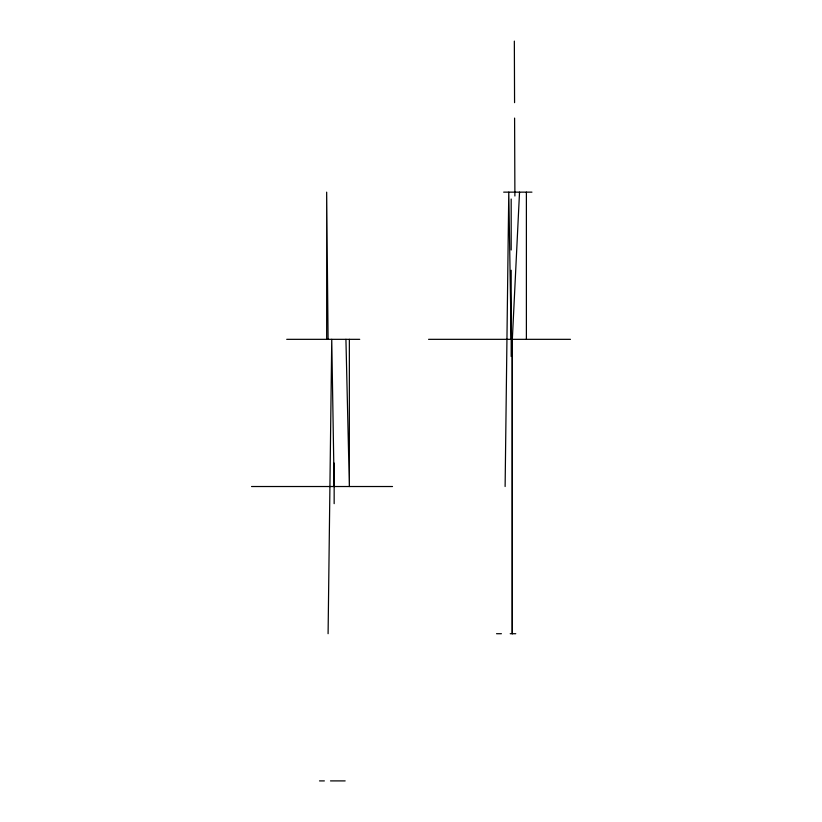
<?xml version="1.0" encoding="UTF-8"?>
<svg xmlns="http://www.w3.org/2000/svg" width="822" height="822" viewBox="0 0 822 822"><rect width="100%" height="100%" fill="white"/><g stroke="black" fill="none" stroke-linecap="round" stroke-linejoin="round"><path stroke-width="1.23" d="M328.091 633.711L331.749 339.332L334.153 486.521M505.119 486.521L508.777 192.143L511.181 339.332M519.535 192.143L512.332 339.332L512.332 633.711M503.67 192.143L531.937 192.143M286.714 339.332L359.717 339.332M428.57 339.332L570.458 339.332M251.542 486.521L392.515 486.521M496.529 633.711L501.41 633.711M510.215 633.711L515.754 633.711M319.501 780.9L324.371 780.9M330.495 780.9L345.158 780.9M345.928 339.332L349.36 486.521L349.36 339.332M328.091 339.332L326.663 192.143L326.663 339.332M514.346 41.1L514.572 102.647M514.593 118.08L514.891 196.006M526.388 192.143L526.388 339.332M512.168 339.568L512.168 633.711M511.181 199.027L511.181 249.98M511.181 270.263L511.181 356.471M334.153 463.094L334.153 503.66"/></g></svg>
